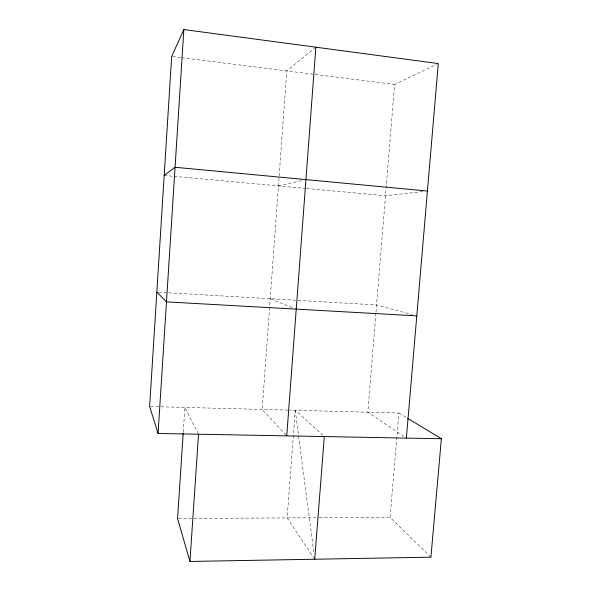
<?xml version="1.0" encoding="UTF-8"?>
<svg xmlns="http://www.w3.org/2000/svg" width="591" height="591" viewBox="0 0 591 591"><rect width="100%" height="100%" fill="white"/><g stroke="black" fill="none" stroke-linecap="round" stroke-linejoin="round"><path stroke-width="0.44" stroke-dasharray="2.96 2.22" d="M183.254 432.213L184.887 407.428L198.517 434.222M322.952 435.338L295.256 410.309L287.137 517.908L314.722 559.234M375.913 313.215L367.824 412.208L405.625 437.576M375.987 312.292L394.596 84.447L436.631 64.353M430.92 557.173L390.097 517.339L398.895 413.02L289.738 410.161M315.853 47.191L286.775 70.905L262.19 409.445L286.746 435.863M278.42 185.914L303.272 180.218M422.868 191.565L385.509 195.732L306.795 188.514M178.482 518.499L318.394 517.738M319.31 517.731L390.097 517.339M150.557 406.527L288.829 410.139M158.661 292.213L167.807 292.752M168.723 292.804L376.585 304.963L412.422 314.678M164.18 175.446L173.318 176.281M174.234 176.369L305.879 188.433M172.579 56.566L180.802 57.6M181.718 57.711L314.183 74.348M315.099 74.466L394.596 84.447M270.227 298.743L293.72 308.125M398.895 413.02L406.763 417.778M295.256 410.309L298.477 434.976M298.603 435.892L314.006 553.752"/><path stroke-width="0.89" d="M183.195 433.129L177.559 518.506L189.955 561.45L430.92 557.173L441.366 438.736L158.078 433.476L183.86 29.55L438.286 63.562L406.379 438.086M189.955 561.45L198.517 434.222M286.746 435.863L315.853 47.191M314.722 559.234L324.304 436.564M183.86 29.55L171.671 56.455L149.634 406.505L158.078 433.476M164.18 175.446L175.069 167.268L427.419 191.056M416.788 315.867L166.477 301.875L156.837 292.109M407.546 418.258L441.366 438.736"/></g></svg>
